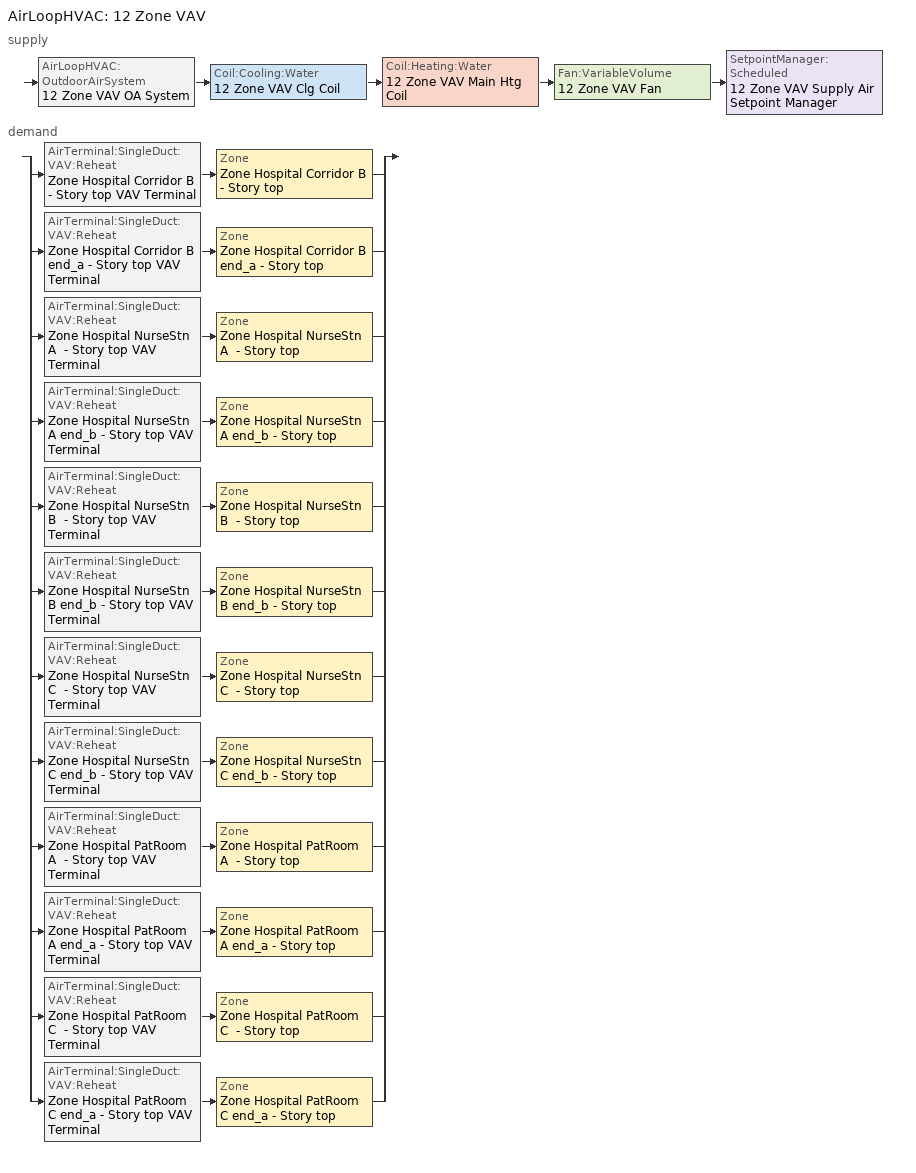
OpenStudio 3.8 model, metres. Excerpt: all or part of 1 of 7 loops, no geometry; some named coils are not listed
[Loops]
AirLoopHVAC '12 Zone VAV'
 supply: AirLoopHVAC:OutdoorAirSystem '12 Zone VAV OA System' > Coil:Cooling:Water '12 Zone VAV Clg Coil' > Coil:Heating:Water '12 Zone VAV Main Htg Coil' > Fan:VariableVolume '12 Zone VAV Fan' > SetpointManager:Scheduled '12 Zone VAV Supply Air Setpoint Manager'
 demand: split
  | AirTerminal:SingleDuct:VAV:Reheat 'Zone Hospital Corridor B  - Story top VAV Terminal' > Zone 'Zone Hospital Corridor B  - Story top'
  | AirTerminal:SingleDuct:VAV:Reheat 'Zone Hospital Corridor B end_a - Story top VAV Terminal' > Zone 'Zone Hospital Corridor B end_a - Story top'
  | AirTerminal:SingleDuct:VAV:Reheat 'Zone Hospital NurseStn A  - Story top VAV Terminal' > Zone 'Zone Hospital NurseStn A  - Story top'
  | AirTerminal:SingleDuct:VAV:Reheat 'Zone Hospital NurseStn A end_b - Story top VAV Terminal' > Zone 'Zone Hospital NurseStn A end_b - Story top'
  | AirTerminal:SingleDuct:VAV:Reheat 'Zone Hospital NurseStn B  - Story top VAV Terminal' > Zone 'Zone Hospital NurseStn B  - Story top'
  | AirTerminal:SingleDuct:VAV:Reheat 'Zone Hospital NurseStn B end_b - Story top VAV Terminal' > Zone 'Zone Hospital NurseStn B end_b - Story top'
  | AirTerminal:SingleDuct:VAV:Reheat 'Zone Hospital NurseStn C  - Story top VAV Terminal' > Zone 'Zone Hospital NurseStn C  - Story top'
  | AirTerminal:SingleDuct:VAV:Reheat 'Zone Hospital NurseStn C end_b - Story top VAV Terminal' > Zone 'Zone Hospital NurseStn C end_b - Story top'
  | AirTerminal:SingleDuct:VAV:Reheat 'Zone Hospital PatRoom A  - Story top VAV Terminal' > Zone 'Zone Hospital PatRoom A  - Story top'
  | AirTerminal:SingleDuct:VAV:Reheat 'Zone Hospital PatRoom A end_a - Story top VAV Terminal' > Zone 'Zone Hospital PatRoom A end_a - Story top'
  | AirTerminal:SingleDuct:VAV:Reheat 'Zone Hospital PatRoom C  - Story top VAV Terminal' > Zone 'Zone Hospital PatRoom C  - Story top'
  | AirTerminal:SingleDuct:VAV:Reheat 'Zone Hospital PatRoom C end_a - Story top VAV Terminal' > Zone 'Zone Hospital PatRoom C end_a - Story top'
[Sizing:Zone] Zone Cooling Design Supply Air Temperature Input Method=SupplyAirTemperature; Zone Cooling Design Supply Air Temperature {C}=12.7778; Zone Cooling Design Supply Air Temperature Difference {deltaC}=11.11; Zone Heating Design Supply Air Temperature Input Method=SupplyAirTemperature; Zone Heating Design Supply Air Temperature {C}=40; Zone Heating Design Supply Air Temperature Difference {deltaC}=11.11; Zone Cooling Design Supply Air Humidity Ratio {kg-H2O/kg-air}=0.0085; Zone Heating Design Supply Air Humidity Ratio {kg-H2O/kg-air}=0.008; Cooling Design Air Flow Method=DesignDayWithLimit; Heating Design Air Flow Method=DesignDay; Account for Dedicated Outdoor Air System=No; Dedicated Outdoor Air System Control Strategy=NeutralSupplyAir; Dedicated Outdoor Air Low Setpoint Temperature for Design {C}=autosize; Dedicated Outdoor Air High Setpoint Temperature for Design {C}=autosize; Zone Load Sizing Method=Sensible Load Only No Latent Load; Zone Latent Cooling Design Supply Air Humidity Ratio Input Method=HumidityRatioDifference; Zone Cooling Design Supply Air Humidity Ratio Difference {kgWater/kgDryAir}=0.005; Zone Latent Heating Design Supply Air Humidity Ratio Input Method=HumidityRatioDifference; Zone Humidification Design Supply Air Humidity Ratio Difference {kgWater/kgDryAir}=0.005
Zone Hospital PatRoom A end_a - Story top; Zone Hospital Corridor B end_a - Story top; Zone Hospital PatRoom C end_a - Story top; Zone Hospital PatRoom A  - Story top; Zone Hospital Corridor B  - Story top; Zone Hospital PatRoom C  - Story top; Zone Hospital NurseStn A  - Story top; Zone Hospital NurseStn B  - Story top; Zone Hospital NurseStn C  - Story top; Zone Hospital NurseStn A end_b - Story top; Zone Hospital NurseStn B end_b - Story top; Zone Hospital NurseStn C end_b - Story top
[Zone equipment]
Zone Hospital PatRoom A end_a - Story top: Zone Hospital PatRoom A end_a - Story top VAV Terminal
Zone Hospital Corridor B end_a - Story top: Zone Hospital Corridor B end_a - Story top VAV Terminal
Zone Hospital PatRoom C end_a - Story top: Zone Hospital PatRoom C end_a - Story top VAV Terminal
Zone Hospital PatRoom A  - Story top: Zone Hospital PatRoom A  - Story top VAV Terminal
Zone Hospital Corridor B  - Story top: Zone Hospital Corridor B  - Story top VAV Terminal
Zone Hospital PatRoom C  - Story top: Zone Hospital PatRoom C  - Story top VAV Terminal
Zone Hospital NurseStn A  - Story top: Zone Hospital NurseStn A  - Story top VAV Terminal
Zone Hospital NurseStn B  - Story top: Zone Hospital NurseStn B  - Story top VAV Terminal
Zone Hospital NurseStn C  - Story top: Zone Hospital NurseStn C  - Story top VAV Terminal
Zone Hospital NurseStn A end_b - Story top: Zone Hospital NurseStn A end_b - Story top VAV Terminal
Zone Hospital NurseStn B end_b - Story top: Zone Hospital NurseStn B end_b - Story top VAV Terminal
Zone Hospital NurseStn C end_b - Story top: Zone Hospital NurseStn C end_b - Story top VAV Terminal
[SetpointManager:Scheduled]
12 Zone VAV Supply Air Setpoint Manager: Control Variable=Temperature; Schedule=Supply Air Temp - 55.0F; Setpoint Node or NodeList=12 Zone VAV Supply Outlet Node
[AirLoopHVAC]
12 Zone VAV: Availability Schedule=12 Zone VAV Occ Sch; Design Supply Air Flow Rate {m3/s}=16.8519; Design Return Air Flow Fraction of Supply Air Flow=1
[Sizing:System]
12 Zone VAV: Type of Load to Size On=Sensible; Design Outdoor Air Flow Rate {m3/s}=16.8519; Central Heating Maximum System Air Flow Ratio=0.3; Preheat Design Temperature {C}=7.22222; Preheat Design Humidity Ratio {kg-H2O/kg-Air}=0.008; Precool Design Temperature {C}=12.7778; Precool Design Humidity Ratio {kg-H2O/kg-Air}=0.008; Central Cooling Design Supply Air Temperature {C}=12.7778; Central Heating Design Supply Air Temperature {C}=12.7778; Sizing Option=Coincident; 100% Outdoor Air in Cooling=No; 100% Outdoor Air in Heating=No; Central Cooling Design Supply Air Humidity Ratio {kg-H2O/kg-Air}=0.0085; Central Heating Design Supply Air Humidity Ratio {kg-H2O/kg-Air}=0.008; Cooling Design Air Flow Method=DesignDay; Heating Design Air Flow Method=DesignDay; System Outdoor Air Method=ZoneSum; Zone Maximum Outdoor Air Fraction=1; Cooling Supply Air Flow Rate Per Floor Area {m3/s-m2}=0.00996765; Cooling Fraction of Autosized Cooling Supply Air Flow Rate=1; Cooling Supply Air Flow Rate Per Unit Cooling Capacity {m3/s-W}=3.94755e-05; Heating Supply Air Flow Rate Per Floor Area {m3/s-m2}=0.00996765; Heating Fraction of Autosized Heating Supply Air Flow Rate=1; Heating Fraction of Autosized Cooling Supply Air Flow Rate=1; Heating Supply Air Flow Rate Per Unit Heating Capacity {m3/s-W}=3.15882e-05; Cooling Design Capacity Method=CoolingDesignCapacity; Cooling Design Capacity {W}=232202; Cooling Design Capacity Per Floor Area {W/m2}=234.7; Fraction of Autosized Cooling Design Capacity=1; Heating Design Capacity Method=HeatingDesignCapacity; Heating Design Capacity {W}=43926.75; Heating Design Capacity Per Floor Area {W/m2}=157; Fraction of Autosized Heating Design Capacity=1; Central Cooling Capacity Control Method=OnOff; Occupant Diversity=1
[Fan:VariableVolume]
12 Zone VAV Fan: Availability Schedule=Always On Discrete; Fan Total Efficiency=0.6084; Pressure Rise {Pa}=1389.92; Maximum Flow Rate {m3/s}=16.8519; Fan Power Minimum Flow Rate Input Method=Fraction; Fan Power Minimum Flow Fraction=0.25; Fan Power Minimum Air Flow Rate {m3/s}=0; Motor Efficiency=0.936; Motor In Airstream Fraction=1; Fan Power Coefficient 1=0.189848; Fan Power Coefficient 2=0.31447; Fan Power Coefficient 3=0.495682; Fan Power Coefficient 4=0; Fan Power Coefficient 5=0
[Controller:OutdoorAir]
12 Zone VAV OA Controller: Minimum Outdoor Air Flow Rate {m3/s}=2.33193; Maximum Outdoor Air Flow Rate {m3/s}=16.8519; Economizer Control Type=NoEconomizer; Economizer Control Action Type=ModulateFlow; Economizer Maximum Limit Dry-Bulb Temperature {C}=12.7778; Economizer Maximum Limit Enthalpy {J/kg}=64000; Lockout Type=LockoutWithHeating; Minimum Limit Type=FixedMinimum; Minimum Outdoor Air Schedule=Always On Discrete; Controller Mechanical Ventilation=12 Zone VAV Vent Controller; High Humidity Control=No; Heat Recovery Bypass Control Type=BypassWhenWithinEconomizerLimits; Economizer Operation Staging=InterlockedWithMechanicalCooling
[Controller:MechanicalVentilation]
12 Zone VAV Vent Controller: Availability Schedule=Always On Discrete; System Outdoor Air Method=ZoneSum
[AirLoopHVAC:OutdoorAirSystem]
12 Zone VAV OA System: Controller=12 Zone VAV OA Controller
[AirTerminal:SingleDuct:VAV:Reheat] Availability Schedule=Always On Discrete; Zone Minimum Air Flow Input Method=Constant; Constant Minimum Air Flow Fraction=0.3; Minimum Hot Water or Steam Flow Rate {m3/s}=0; Convergence Tolerance=0.001; Damper Heating Action=Normal; Maximum Flow per Zone Floor Area During Reheat {m3/s-m2}=AutoSize; Maximum Flow Fraction During Reheat=AutoSize; Maximum Reheat Air Temperature {C}=40; Control For Outdoor Air=No
Name | Maximum Air Flow Rate {m3/s} | Fixed Minimum Air Flow Rate {m3/s} | Reheat Coil | Maximum Hot Water or Steam Flow Rate {m3/s}
Zone Hospital Corridor B  - Story top VAV Terminal | 3.4246 | 1.02738 | Zone Hospital Corridor B  - Story top Reheat Coil | 0.00127363
Zone Hospital Corridor B end_a - Story top VAV Terminal | 1.01347 | 0.304042 | Zone Hospital Corridor B end_a - Story top Reheat Coil | 0.0003482
Zone Hospital NurseStn A  - Story top VAV Terminal | 1.33575 | 0.400726 | Zone Hospital NurseStn A  - Story top Reheat Coil | 0.000287515
Zone Hospital NurseStn A end_b - Story top VAV Terminal | 0.45245 | 0.135735 | Zone Hospital NurseStn A end_b - Story top Reheat Coil | 9.58033e-05
Zone Hospital NurseStn B  - Story top VAV Terminal | 3.19314 | 0.957941 | Zone Hospital NurseStn B  - Story top Reheat Coil | 0.000625864
Zone Hospital NurseStn B end_b - Story top VAV Terminal | 1.88732 | 0.566197 | Zone Hospital NurseStn B end_b - Story top Reheat Coil | 0.000364463
Zone Hospital NurseStn C  - Story top VAV Terminal | 1.43186 | 0.429558 | Zone Hospital NurseStn C  - Story top Reheat Coil | 0.000294616
Zone Hospital NurseStn C end_b - Story top VAV Terminal | 0.414408 | 0.124322 | Zone Hospital NurseStn C end_b - Story top Reheat Coil | 9.462e-05
Zone Hospital PatRoom A  - Story top VAV Terminal | 2.71008 | 0.813024 | Zone Hospital PatRoom A  - Story top Reheat Coil | 0.000481147
Zone Hospital PatRoom A end_a - Story top VAV Terminal | 0.393501 | 0.11805 | Zone Hospital PatRoom A end_a - Story top Reheat Coil | 8.95019e-05
Zone Hospital PatRoom C  - Story top VAV Terminal | 2.84245 | 0.852734 | Zone Hospital PatRoom C  - Story top Reheat Coil | 0.000491298
Zone Hospital PatRoom C end_a - Story top VAV Terminal | 0.451364 | 0.135409 | Zone Hospital PatRoom C end_a - Story top Reheat Coil | 9.22245e-05
[Schedule:Ruleset]
Name | Default Day Schedule | Summer Design Day Schedule | Winter Design Day Schedule
Supply Air Temp - 55.0F | Supply Air Temp - 55.0F Default
12 Zone VAV Occ Sch | 12 Zone VAV Occ Sch Default | 12 Zone VAV Occ Sch Summer Design Day | 12 Zone VAV Occ Sch Winter Design Day
[Schedule:Day]
Supply Air Temp - 55.0F Default; Supply Air Temp - 55.0F Default 1; Supply Air Temp - 55.0F Default 2: 24, 0, 12.7778
12 Zone VAV Occ Sch Default; 12 Zone VAV Occ Sch Winter Design Day; 12 Zone VAV Occ Sch Summer Design Day; Schedule Day 53: 24, 0, 1
Schedule Day 54: 9, 0, 0, 19, 0, 1, 24, 0, 0
[Schedule:Rule] Date Specification Type=DateRange; Start Month=1; End Month=12
Name | Schedule Ruleset | Rule Order | Day Schedule | Apply Saturday | Start Day | End Day | Apply Sunday
Schedule Rule 49 | Supply Air Temp - 55.0F | 1 | Supply Air Temp - 55.0F Default 1 | Yes | 6 | 29
Schedule Rule 50 | Supply Air Temp - 55.0F | 0 | Supply Air Temp - 55.0F Default 2 |  | 7 | 30 | Yes
Schedule Rule 27 | 12 Zone VAV Occ Sch | 1 | Schedule Day 53 | Yes | 6 | 29
Schedule Rule 52 | 12 Zone VAV Occ Sch | 0 | Schedule Day 54 |  | 7 | 30 | Yes
[Schedule:Constant]
Always On Discrete: Value=1
